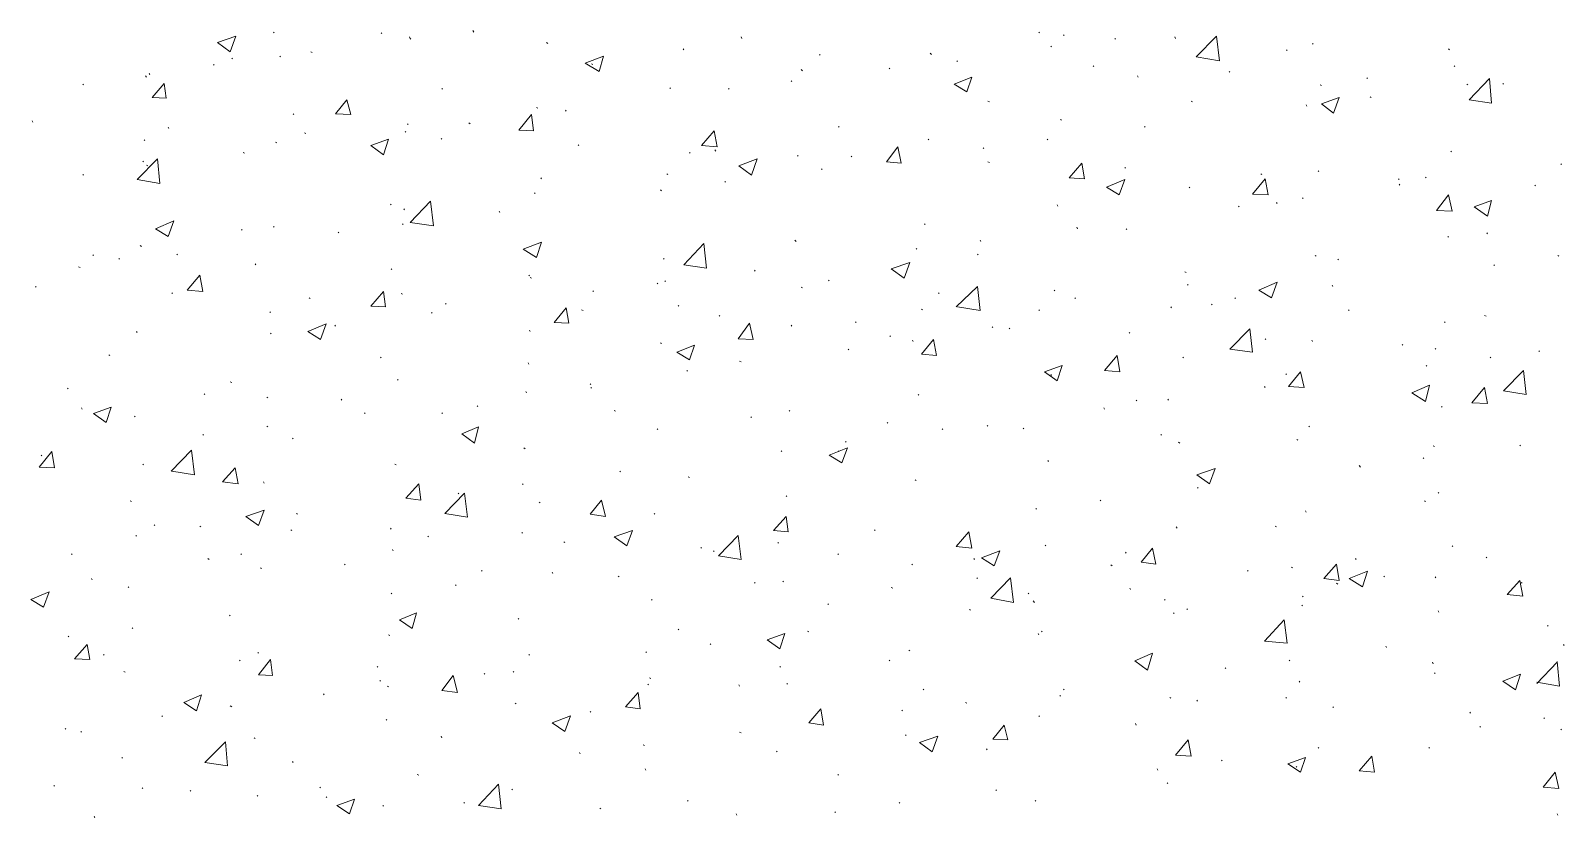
# Model space of a CAD drawing. Header units: millimetres. Extents: x 2928 to 3112, y 1220 to 1280.
# Drawn here: x 2947.483 to 2951.106, y 1258.112 to 1259.972 of the extents above; entities that cross this region are included whole.
import ezdxf

# ---------------------------------------------------------------- set-up
doc = ezdxf.new("R2010")
doc.units = ezdxf.units.MM

msp = doc.modelspace()

# ---------------------------------------------------------------- linework, layer by layer
at = {"color": 92, "linetype": 'Continuous', "lineweight": 13, "true_color": 0x00b800}
for points in [[(2948.05808, 1259.96722), (2948.05641, 1259.96889), (2948.05641, 1259.96889)], [(2948.31308, 1259.96556), (2948.31142, 1259.96722), (2948.31142, 1259.96722)], [(2948.52975, 1259.96889), (2948.52809, 1259.97222), (2948.52809, 1259.97222)], [(2949.86644, 1259.96722), (2949.86477, 1259.96889), (2949.86477, 1259.96889)], [(2949.92477, 1259.96055), (2949.92311, 1259.96222), (2949.92311, 1259.96222)], [(2947.92474, 1259.94389), (2947.96808, 1259.95889), (2947.96808, 1259.95889)], [(2947.92474, 1259.94389), (2947.95475, 1259.92222), (2947.95475, 1259.92222)], [(2947.95475, 1259.92222), (2947.96808, 1259.95889), (2947.96808, 1259.95889)], [(2948.37975, 1259.95389), (2948.37808, 1259.95722), (2948.37808, 1259.95722)], [(2948.38142, 1259.95222), (2948.37975, 1259.95389), (2948.37975, 1259.95389)], [(2948.70476, 1259.94222), (2948.70142, 1259.94389), (2948.70142, 1259.94389)], [(2949.02643, 1259.92722), (2949.02476, 1259.92889), (2949.02476, 1259.92889)], [(2949.1631, 1259.95389), (2949.16143, 1259.95722), (2949.16143, 1259.95722)], [(2949.89477, 1259.93389), (2949.89311, 1259.93555), (2949.89311, 1259.93555)], [(2950.04644, 1259.95222), (2950.04478, 1259.95389), (2950.04478, 1259.95389)], [(2950.18811, 1259.95389), (2950.18644, 1259.95722), (2950.18644, 1259.95722)], [(2950.23644, 1259.91055), (2950.28478, 1259.95889), (2950.28478, 1259.95889)], [(2950.29145, 1259.90055), (2950.28478, 1259.95889), (2950.28478, 1259.95889)], [(2950.45145, 1259.92555), (2950.44978, 1259.92722), (2950.44978, 1259.92722)], [(2950.51312, 1259.94055), (2950.51145, 1259.94222), (2950.51145, 1259.94222)], [(2950.83479, 1259.92722), (2950.83312, 1259.92889), (2950.83312, 1259.92889)], [(2947.91641, 1259.89055), (2947.91474, 1259.89222), (2947.91474, 1259.89222)], [(2947.95975, 1259.90555), (2947.95808, 1259.90722), (2947.95808, 1259.90722)], [(2948.07308, 1259.91055), (2948.07141, 1259.91222), (2948.07141, 1259.91222)], [(2948.14808, 1259.92055), (2948.14475, 1259.92222), (2948.14475, 1259.92222)], [(2948.79309, 1259.89555), (2948.83642, 1259.91222), (2948.83642, 1259.91222)], [(2948.79309, 1259.89555), (2948.82642, 1259.87555), (2948.82642, 1259.87555)], [(2948.81142, 1259.89222), (2948.80809, 1259.89389), (2948.80809, 1259.89389)], [(2948.82642, 1259.87555), (2948.83642, 1259.91222), (2948.83642, 1259.91222)], [(2949.3481, 1259.91389), (2949.34643, 1259.91555), (2949.34643, 1259.91555)], [(2949.61144, 1259.91555), (2949.6081, 1259.91889), (2949.6081, 1259.91889)], [(2949.6731, 1259.89889), (2949.67144, 1259.90055), (2949.67144, 1259.90055)], [(2949.99477, 1259.88722), (2949.99311, 1259.88889), (2949.99311, 1259.88889)], [(2950.23644, 1259.91055), (2950.29145, 1259.90055), (2950.29145, 1259.90055)], [(2950.84812, 1259.88722), (2950.84645, 1259.88889), (2950.84645, 1259.88889)], [(2947.75641, 1259.86222), (2947.75474, 1259.86555), (2947.75474, 1259.86555)], [(2947.76474, 1259.86889), (2947.76308, 1259.87055), (2947.76308, 1259.87055)], [(2949.28143, 1259.85222), (2949.27976, 1259.85389), (2949.27976, 1259.85389)], [(2949.30643, 1259.87722), (2949.3031, 1259.88055), (2949.3031, 1259.88055)], [(2949.5131, 1259.88222), (2949.51143, 1259.88389), (2949.51143, 1259.88389)], [(2949.66477, 1259.84555), (2949.70644, 1259.86222), (2949.70644, 1259.86222)], [(2949.69477, 1259.82722), (2949.70644, 1259.86222), (2949.70644, 1259.86222)], [(2950.09978, 1259.86222), (2950.09811, 1259.86555), (2950.09811, 1259.86555)], [(2950.31645, 1259.87389), (2950.31478, 1259.87555), (2950.31478, 1259.87555)], [(2950.64145, 1259.85889), (2950.63978, 1259.86055), (2950.63978, 1259.86055)], [(2950.88145, 1259.80889), (2950.92979, 1259.85889), (2950.92979, 1259.85889)], [(2950.93479, 1259.80055), (2950.92979, 1259.85889), (2950.92979, 1259.85889)], [(2947.60807, 1259.84389), (2947.60641, 1259.84555), (2947.60641, 1259.84555)], [(2947.76974, 1259.81389), (2947.79808, 1259.84722), (2947.79808, 1259.84722)], [(2947.80308, 1259.81222), (2947.79808, 1259.84722), (2947.79808, 1259.84722)], [(2948.45642, 1259.83389), (2948.45475, 1259.83555), (2948.45475, 1259.83555)], [(2948.99476, 1259.83555), (2948.99309, 1259.83722), (2948.99309, 1259.83722)], [(2949.1331, 1259.83389), (2949.13143, 1259.83555), (2949.13143, 1259.83555)], [(2949.66477, 1259.84555), (2949.69477, 1259.82722), (2949.69477, 1259.82722)], [(2950.53312, 1259.84222), (2950.52978, 1259.84389), (2950.52978, 1259.84389)], [(2950.64978, 1259.81389), (2950.64812, 1259.81555), (2950.64812, 1259.81555)], [(2950.87812, 1259.84389), (2950.87645, 1259.84555), (2950.87645, 1259.84555)], [(2950.96312, 1259.84555), (2950.96146, 1259.84722), (2950.96146, 1259.84722)], [(2947.76974, 1259.81389), (2947.80308, 1259.81222), (2947.80308, 1259.81222)], [(2948.20308, 1259.77555), (2948.22975, 1259.80889), (2948.22975, 1259.80889)], [(2948.23975, 1259.77389), (2948.22975, 1259.80889), (2948.22975, 1259.80889)], [(2948.68142, 1259.78889), (2948.67809, 1259.79055), (2948.67809, 1259.79055)], [(2948.74809, 1259.78222), (2948.74642, 1259.78389), (2948.74642, 1259.78389)], [(2949.7481, 1259.80389), (2949.74477, 1259.80555), (2949.74477, 1259.80555)], [(2950.22811, 1259.80389), (2950.22478, 1259.80555), (2950.22478, 1259.80555)], [(2950.49812, 1259.79389), (2950.49645, 1259.79722), (2950.49645, 1259.79722)], [(2950.53312, 1259.79889), (2950.57478, 1259.81389), (2950.57478, 1259.81389)], [(2950.53312, 1259.79889), (2950.56145, 1259.77722), (2950.56145, 1259.77722)], [(2950.56145, 1259.77722), (2950.57478, 1259.81389), (2950.57478, 1259.81389)], [(2950.88145, 1259.80889), (2950.93479, 1259.80055), (2950.93479, 1259.80055)], [(2947.48807, 1259.75555), (2947.48641, 1259.75889), (2947.48641, 1259.75889)], [(2947.80974, 1259.74055), (2947.80808, 1259.74389), (2947.80808, 1259.74389)], [(2948.10475, 1259.77389), (2948.10308, 1259.77555), (2948.10308, 1259.77555)], [(2948.20308, 1259.77555), (2948.23975, 1259.77389), (2948.23975, 1259.77389)], [(2948.37475, 1259.75055), (2948.37308, 1259.75222), (2948.37308, 1259.75222)], [(2948.52142, 1259.75222), (2948.51809, 1259.75389), (2948.51809, 1259.75389)], [(2948.63642, 1259.73722), (2948.66642, 1259.77389), (2948.66642, 1259.77389)], [(2948.67142, 1259.73555), (2948.66642, 1259.77389), (2948.66642, 1259.77389)], [(2949.3931, 1259.74389), (2949.39143, 1259.74555), (2949.39143, 1259.74555)], [(2949.91811, 1259.76055), (2949.91644, 1259.76222), (2949.91644, 1259.76222)], [(2950.11644, 1259.74389), (2950.11478, 1259.74555), (2950.11478, 1259.74555)], [(2947.75308, 1259.71222), (2947.75141, 1259.71388), (2947.75141, 1259.71388)], [(2948.06475, 1259.70722), (2948.06141, 1259.70888), (2948.06141, 1259.70888)], [(2948.13308, 1259.72888), (2948.12975, 1259.73055), (2948.12975, 1259.73055)], [(2948.28642, 1259.70055), (2948.32808, 1259.71555), (2948.32808, 1259.71555)], [(2948.31642, 1259.67888), (2948.32808, 1259.71555), (2948.32808, 1259.71555)], [(2948.36975, 1259.73222), (2948.36808, 1259.73389), (2948.36808, 1259.73389)], [(2948.45475, 1259.71555), (2948.45309, 1259.71722), (2948.45309, 1259.71722)], [(2948.63642, 1259.73722), (2948.67142, 1259.73555), (2948.67142, 1259.73555)], [(2949.06809, 1259.70055), (2949.0981, 1259.73555), (2949.0981, 1259.73555)], [(2949.10476, 1259.69722), (2949.0981, 1259.73555), (2949.0981, 1259.73555)], [(2949.60477, 1259.71388), (2949.6031, 1259.71555), (2949.6031, 1259.71555)], [(2949.88644, 1259.71388), (2949.88477, 1259.71555), (2949.88477, 1259.71555)], [(2947.98808, 1259.68222), (2947.98475, 1259.68388), (2947.98475, 1259.68388)], [(2948.28642, 1259.70055), (2948.31642, 1259.67888), (2948.31642, 1259.67888)], [(2948.77809, 1259.70055), (2948.77642, 1259.70222), (2948.77642, 1259.70222)], [(2949.04143, 1259.68222), (2949.03976, 1259.68388), (2949.03976, 1259.68388)], [(2949.06809, 1259.70055), (2949.10476, 1259.69722), (2949.10476, 1259.69722)], [(2949.10143, 1259.68722), (2949.09976, 1259.69055), (2949.09976, 1259.69055)], [(2949.29643, 1259.67555), (2949.29476, 1259.67722), (2949.29476, 1259.67722)], [(2949.4231, 1259.67388), (2949.42143, 1259.67555), (2949.42143, 1259.67555)], [(2949.50477, 1259.66222), (2949.53143, 1259.69722), (2949.53143, 1259.69722)], [(2949.53977, 1259.65888), (2949.53143, 1259.69722), (2949.53143, 1259.69722)], [(2949.73477, 1259.69388), (2949.7331, 1259.69555), (2949.7331, 1259.69555)], [(2950.83979, 1259.68555), (2950.83812, 1259.68722), (2950.83812, 1259.68722)], [(2947.73474, 1259.62055), (2947.78308, 1259.66888), (2947.78308, 1259.66888)], [(2947.74974, 1259.66222), (2947.74808, 1259.66388), (2947.74808, 1259.66388)], [(2947.75974, 1259.65222), (2947.75641, 1259.65388), (2947.75641, 1259.65388)], [(2947.78808, 1259.61055), (2947.78308, 1259.66888), (2947.78308, 1259.66888)], [(2948.98809, 1259.63222), (2948.98643, 1259.63388), (2948.98643, 1259.63388)], [(2949.15643, 1259.65222), (2949.19976, 1259.66888), (2949.19976, 1259.66888)], [(2949.15643, 1259.65222), (2949.18643, 1259.63055), (2949.18643, 1259.63055)], [(2949.18643, 1259.63055), (2949.19976, 1259.66888), (2949.19976, 1259.66888)], [(2949.3531, 1259.64388), (2949.35143, 1259.64555), (2949.35143, 1259.64555)], [(2949.50477, 1259.66222), (2949.53977, 1259.65888), (2949.53977, 1259.65888)], [(2949.7481, 1259.66055), (2949.74477, 1259.66222), (2949.74477, 1259.66222)], [(2949.93644, 1259.62388), (2949.96644, 1259.65888), (2949.96644, 1259.65888)], [(2949.97311, 1259.62222), (2949.96644, 1259.65888), (2949.96644, 1259.65888)], [(2950.06978, 1259.64722), (2950.06811, 1259.64888), (2950.06811, 1259.64888)], [(2950.39145, 1259.63222), (2950.38978, 1259.63388), (2950.38978, 1259.63388)], [(2950.52645, 1259.63888), (2950.52478, 1259.64055), (2950.52478, 1259.64055)], [(2951.09979, 1259.65555), (2951.09812, 1259.65722), (2951.09812, 1259.65722)], [(2947.60807, 1259.63055), (2947.60641, 1259.63222), (2947.60641, 1259.63222)], [(2947.73474, 1259.62055), (2947.78808, 1259.61055), (2947.78808, 1259.61055)], [(2948.68976, 1259.62222), (2948.68809, 1259.62388), (2948.68809, 1259.62388)], [(2949.12476, 1259.61388), (2949.1231, 1259.61555), (2949.1231, 1259.61555)], [(2949.93644, 1259.62388), (2949.97311, 1259.62222), (2949.97311, 1259.62222)], [(2950.02477, 1259.60222), (2950.06811, 1259.62055), (2950.06811, 1259.62055)], [(2950.02477, 1259.60222), (2950.05478, 1259.58388), (2950.05478, 1259.58388)], [(2950.05478, 1259.58388), (2950.06811, 1259.62055), (2950.06811, 1259.62055)], [(2950.22144, 1259.60055), (2950.21978, 1259.60222), (2950.21978, 1259.60222)], [(2950.36978, 1259.58555), (2950.39978, 1259.62222), (2950.39978, 1259.62222)], [(2950.40645, 1259.58388), (2950.39978, 1259.62222), (2950.39978, 1259.62222)], [(2950.71645, 1259.62055), (2950.71478, 1259.62222), (2950.71478, 1259.62222)], [(2950.71812, 1259.60722), (2950.71645, 1259.60888), (2950.71645, 1259.60888)], [(2950.77979, 1259.62388), (2950.77812, 1259.62555), (2950.77812, 1259.62555)], [(2951.03812, 1259.60555), (2951.03646, 1259.60722), (2951.03646, 1259.60722)], [(2948.33475, 1259.56055), (2948.33308, 1259.56222), (2948.33308, 1259.56222)], [(2948.37975, 1259.51888), (2948.42809, 1259.56888), (2948.42809, 1259.56888)], [(2948.43475, 1259.51055), (2948.42809, 1259.56888), (2948.42809, 1259.56888)], [(2948.67476, 1259.58722), (2948.67309, 1259.58888), (2948.67309, 1259.58888)], [(2948.97309, 1259.59388), (2948.97143, 1259.59555), (2948.97143, 1259.59555)], [(2950.36978, 1259.58555), (2950.40645, 1259.58388), (2950.40645, 1259.58388)], [(2950.42811, 1259.56388), (2950.42645, 1259.56555), (2950.42645, 1259.56555)], [(2950.48978, 1259.57555), (2950.48811, 1259.57722), (2950.48811, 1259.57722)], [(2950.80479, 1259.54722), (2950.83312, 1259.58388), (2950.83312, 1259.58388)], [(2950.84145, 1259.54555), (2950.83312, 1259.58388), (2950.83312, 1259.58388)], [(2950.89312, 1259.55555), (2950.93479, 1259.57055), (2950.93479, 1259.57055)], [(2950.92479, 1259.53388), (2950.93479, 1259.57055), (2950.93479, 1259.57055)], [(2948.36642, 1259.54888), (2948.36475, 1259.55055), (2948.36475, 1259.55055)], [(2948.59142, 1259.54222), (2948.58975, 1259.54555), (2948.58975, 1259.54555)], [(2949.90977, 1259.55722), (2949.90811, 1259.56055), (2949.90811, 1259.56055)], [(2950.33811, 1259.55555), (2950.33645, 1259.55722), (2950.33645, 1259.55722)], [(2950.80479, 1259.54722), (2950.84145, 1259.54555), (2950.84145, 1259.54555)], [(2950.89312, 1259.55555), (2950.92479, 1259.53388), (2950.92479, 1259.53388)], [(2947.77808, 1259.50388), (2947.82141, 1259.52222), (2947.82141, 1259.52222)], [(2947.77808, 1259.50388), (2947.80808, 1259.48555), (2947.80808, 1259.48555)], [(2947.80808, 1259.48555), (2947.82141, 1259.52222), (2947.82141, 1259.52222)], [(2947.98308, 1259.50055), (2947.98141, 1259.50222), (2947.98141, 1259.50222)], [(2948.05808, 1259.50722), (2948.05641, 1259.50888), (2948.05641, 1259.50888)], [(2948.21142, 1259.49388), (2948.20975, 1259.49555), (2948.20975, 1259.49555)], [(2948.36308, 1259.51388), (2948.36142, 1259.51555), (2948.36142, 1259.51555)], [(2948.37975, 1259.51888), (2948.43475, 1259.51055), (2948.43475, 1259.51055)], [(2949.59644, 1259.51388), (2949.59477, 1259.51555), (2949.59477, 1259.51555)], [(2949.95644, 1259.50388), (2949.95477, 1259.50722), (2949.95477, 1259.50722)], [(2950.07311, 1259.50222), (2950.07144, 1259.50388), (2950.07144, 1259.50388)], [(2950.92479, 1259.49221), (2950.92312, 1259.49388), (2950.92312, 1259.49388)], [(2947.74474, 1259.46221), (2947.74141, 1259.46388), (2947.74141, 1259.46388)], [(2948.64642, 1259.45555), (2948.68976, 1259.47221), (2948.68976, 1259.47221)], [(2948.64642, 1259.45555), (2948.67809, 1259.43555), (2948.67809, 1259.43555)], [(2948.67809, 1259.43555), (2948.68976, 1259.47221), (2948.68976, 1259.47221)], [(2949.02643, 1259.41888), (2949.07309, 1259.46888), (2949.07309, 1259.46888)], [(2949.07976, 1259.41055), (2949.07309, 1259.46888), (2949.07309, 1259.46888)], [(2949.29143, 1259.47388), (2949.2881, 1259.47721), (2949.2881, 1259.47721)], [(2949.57644, 1259.45555), (2949.57477, 1259.45721), (2949.57477, 1259.45721)], [(2949.7281, 1259.47388), (2949.72644, 1259.47721), (2949.72644, 1259.47721)], [(2950.83312, 1259.48388), (2950.83145, 1259.48555), (2950.83145, 1259.48555)], [(2947.63141, 1259.44055), (2947.62974, 1259.44221), (2947.62974, 1259.44221)], [(2947.69307, 1259.43221), (2947.69141, 1259.43388), (2947.69141, 1259.43388)], [(2947.82974, 1259.44221), (2947.82808, 1259.44388), (2947.82808, 1259.44388)], [(2948.01475, 1259.41888), (2948.01308, 1259.42055), (2948.01308, 1259.42055)], [(2948.97976, 1259.43221), (2948.97809, 1259.43388), (2948.97809, 1259.43388)], [(2949.02643, 1259.41888), (2949.07976, 1259.41055), (2949.07976, 1259.41055)], [(2949.51643, 1259.40888), (2949.55977, 1259.42388), (2949.55977, 1259.42388)], [(2949.54643, 1259.38721), (2949.55977, 1259.42388), (2949.55977, 1259.42388)], [(2949.72144, 1259.44221), (2949.71977, 1259.44388), (2949.71977, 1259.44388)], [(2950.51978, 1259.43888), (2950.51812, 1259.44055), (2950.51812, 1259.44055)], [(2950.57312, 1259.43055), (2950.57145, 1259.43221), (2950.57145, 1259.43221)], [(2950.94145, 1259.41721), (2950.93979, 1259.41888), (2950.93979, 1259.41888)], [(2951.09312, 1259.43888), (2951.09146, 1259.44055), (2951.09146, 1259.44055)], [(2947.59974, 1259.41221), (2947.59641, 1259.41388), (2947.59641, 1259.41388)], [(2947.85308, 1259.35888), (2947.88308, 1259.39388), (2947.88308, 1259.39388)], [(2947.88974, 1259.35555), (2947.88308, 1259.39388), (2947.88308, 1259.39388)], [(2948.33642, 1259.40721), (2948.33475, 1259.40888), (2948.33475, 1259.40888)], [(2948.66142, 1259.39221), (2948.65976, 1259.39388), (2948.65976, 1259.39388)], [(2948.66642, 1259.38721), (2948.66309, 1259.38888), (2948.66309, 1259.38888)], [(2948.98309, 1259.37888), (2948.98143, 1259.38055), (2948.98143, 1259.38055)], [(2949.19476, 1259.40388), (2949.1931, 1259.40555), (2949.1931, 1259.40555)], [(2949.36977, 1259.38055), (2949.3681, 1259.38221), (2949.3681, 1259.38221)], [(2949.51643, 1259.40888), (2949.54643, 1259.38721), (2949.54643, 1259.38721)], [(2950.21311, 1259.40055), (2950.20978, 1259.40221), (2950.20978, 1259.40221)], [(2947.49641, 1259.36555), (2947.49474, 1259.36721), (2947.49474, 1259.36721)], [(2947.81808, 1259.35055), (2947.81641, 1259.35221), (2947.81641, 1259.35221)], [(2947.85308, 1259.35888), (2947.88974, 1259.35555), (2947.88974, 1259.35555)], [(2948.28642, 1259.32055), (2948.31642, 1259.35555), (2948.31642, 1259.35555)], [(2948.32142, 1259.31888), (2948.31642, 1259.35555), (2948.31642, 1259.35555)], [(2948.36142, 1259.34888), (2948.35808, 1259.35055), (2948.35808, 1259.35055)], [(2948.81309, 1259.35555), (2948.81142, 1259.35721), (2948.81142, 1259.35721)], [(2948.96476, 1259.37388), (2948.96309, 1259.37555), (2948.96309, 1259.37555)], [(2949.30643, 1259.36388), (2949.3031, 1259.36555), (2949.3031, 1259.36555)], [(2949.62977, 1259.35055), (2949.6281, 1259.35221), (2949.6281, 1259.35221)], [(2949.66977, 1259.31888), (2949.71977, 1259.36721), (2949.71977, 1259.36721)], [(2949.72644, 1259.31055), (2949.71977, 1259.36721), (2949.71977, 1259.36721)], [(2949.90311, 1259.35721), (2949.90144, 1259.35888), (2949.90144, 1259.35888)], [(2950.21811, 1259.37055), (2950.21644, 1259.37221), (2950.21644, 1259.37221)], [(2950.38478, 1259.35888), (2950.42811, 1259.37721), (2950.42811, 1259.37721)], [(2950.38478, 1259.35888), (2950.41478, 1259.34055), (2950.41478, 1259.34055)], [(2950.41478, 1259.34055), (2950.42811, 1259.37721), (2950.42811, 1259.37721)], [(2950.55978, 1259.36721), (2950.55812, 1259.37055), (2950.55812, 1259.37055)], [(2948.14308, 1259.33888), (2948.14141, 1259.34055), (2948.14141, 1259.34055)], [(2948.28642, 1259.32055), (2948.32142, 1259.31888), (2948.32142, 1259.31888)], [(2948.46475, 1259.32555), (2948.46309, 1259.32721), (2948.46309, 1259.32721)], [(2948.71976, 1259.28221), (2948.74809, 1259.31721), (2948.74809, 1259.31721)], [(2948.75476, 1259.28055), (2948.74809, 1259.31721), (2948.74809, 1259.31721)], [(2948.78809, 1259.31055), (2948.78476, 1259.31221), (2948.78476, 1259.31221)], [(2949.01476, 1259.32055), (2949.01309, 1259.32221), (2949.01309, 1259.32221)], [(2949.58977, 1259.31221), (2949.5881, 1259.31388), (2949.5881, 1259.31388)], [(2949.6731, 1259.31888), (2949.72644, 1259.31055), (2949.72644, 1259.31055)], [(2949.86644, 1259.31055), (2949.86477, 1259.31221), (2949.86477, 1259.31221)], [(2949.95144, 1259.33888), (2949.94977, 1259.34055), (2949.94977, 1259.34055)], [(2950.17811, 1259.31721), (2950.17644, 1259.31888), (2950.17644, 1259.31888)], [(2950.27478, 1259.32388), (2950.27311, 1259.32555), (2950.27311, 1259.32555)], [(2950.32978, 1259.33888), (2950.32811, 1259.34055), (2950.32811, 1259.34055)], [(2950.59812, 1259.31055), (2950.59645, 1259.31221), (2950.59645, 1259.31221)], [(2948.04975, 1259.30555), (2948.04808, 1259.30721), (2948.04808, 1259.30721)], [(2948.13808, 1259.26054), (2948.18142, 1259.27888), (2948.18142, 1259.27888)], [(2948.16808, 1259.24221), (2948.18142, 1259.27888), (2948.18142, 1259.27888)], [(2948.20308, 1259.27388), (2948.20142, 1259.27555), (2948.20142, 1259.27555)], [(2948.43142, 1259.30388), (2948.42975, 1259.30555), (2948.42975, 1259.30555)], [(2948.71976, 1259.28221), (2948.75476, 1259.28055), (2948.75476, 1259.28055)], [(2949.11143, 1259.29721), (2949.10976, 1259.29888), (2949.10976, 1259.29888)], [(2949.15476, 1259.24388), (2949.18143, 1259.28055), (2949.18143, 1259.28055)], [(2949.18976, 1259.24221), (2949.18143, 1259.28055), (2949.18143, 1259.28055)], [(2949.28143, 1259.27388), (2949.27976, 1259.27555), (2949.27976, 1259.27555)], [(2949.4331, 1259.28221), (2949.43143, 1259.28388), (2949.43143, 1259.28388)], [(2949.75644, 1259.27055), (2949.75477, 1259.27221), (2949.75477, 1259.27221)], [(2950.82479, 1259.28221), (2950.82312, 1259.28388), (2950.82312, 1259.28388)], [(2950.92145, 1259.29721), (2950.91812, 1259.29888), (2950.91812, 1259.29888)], [(2947.73474, 1259.25888), (2947.73308, 1259.26054), (2947.73308, 1259.26054)], [(2948.05141, 1259.25554), (2948.04975, 1259.25721), (2948.04975, 1259.25721)], [(2948.13808, 1259.26054), (2948.16808, 1259.24221), (2948.16808, 1259.24221)], [(2948.66309, 1259.26054), (2948.66142, 1259.26388), (2948.66142, 1259.26388)], [(2949.15476, 1259.24388), (2949.18976, 1259.24221), (2949.18976, 1259.24221)], [(2949.51477, 1259.24888), (2949.5131, 1259.25054), (2949.5131, 1259.25054)], [(2949.5681, 1259.23721), (2949.56644, 1259.24054), (2949.56644, 1259.24054)], [(2949.5881, 1259.20721), (2949.61644, 1259.24221), (2949.61644, 1259.24221)], [(2949.6231, 1259.20388), (2949.61644, 1259.24221), (2949.61644, 1259.24221)], [(2949.79644, 1259.26721), (2949.79477, 1259.26888), (2949.79477, 1259.26888)], [(2950.07978, 1259.25721), (2950.07811, 1259.25888), (2950.07811, 1259.25888)], [(2950.31645, 1259.21888), (2950.36311, 1259.26721), (2950.36311, 1259.26721)], [(2950.36978, 1259.21221), (2950.36311, 1259.26721), (2950.36311, 1259.26721)], [(2950.40145, 1259.24221), (2950.39978, 1259.24388), (2950.39978, 1259.24388)], [(2950.51145, 1259.23721), (2950.50978, 1259.24054), (2950.50978, 1259.24054)], [(2947.66974, 1259.20388), (2947.66807, 1259.20554), (2947.66807, 1259.20554)], [(2948.31142, 1259.19888), (2948.30975, 1259.20054), (2948.30975, 1259.20054)], [(2948.97309, 1259.23221), (2948.97143, 1259.23388), (2948.97143, 1259.23388)], [(2949.00976, 1259.21221), (2949.05143, 1259.22888), (2949.05143, 1259.22888)], [(2949.00976, 1259.21221), (2949.03976, 1259.19388), (2949.03976, 1259.19388)], [(2949.03976, 1259.19388), (2949.05143, 1259.22888), (2949.05143, 1259.22888)], [(2949.41643, 1259.21721), (2949.41477, 1259.21888), (2949.41477, 1259.21888)], [(2949.5881, 1259.20721), (2949.6231, 1259.20388), (2949.6231, 1259.20388)], [(2950.01977, 1259.16888), (2950.04978, 1259.20388), (2950.04978, 1259.20388)], [(2950.05644, 1259.16554), (2950.04978, 1259.20388), (2950.04978, 1259.20388)], [(2950.20644, 1259.19888), (2950.20478, 1259.20054), (2950.20478, 1259.20054)], [(2950.31645, 1259.21888), (2950.36978, 1259.21221), (2950.36978, 1259.21221)], [(2950.72478, 1259.22888), (2950.72312, 1259.23054), (2950.72312, 1259.23054)], [(2950.80312, 1259.21888), (2950.80145, 1259.22054), (2950.80145, 1259.22054)], [(2950.93312, 1259.19888), (2950.93145, 1259.20054), (2950.93145, 1259.20054)], [(2951.04812, 1259.21388), (2951.04646, 1259.21554), (2951.04646, 1259.21554)], [(2948.65976, 1259.18388), (2948.65809, 1259.18721), (2948.65809, 1259.18721)], [(2949.03476, 1259.16721), (2949.03309, 1259.16888), (2949.03309, 1259.16888)], [(2949.16143, 1259.18888), (2949.1581, 1259.19054), (2949.1581, 1259.19054)], [(2949.87811, 1259.16554), (2949.91977, 1259.18054), (2949.91977, 1259.18054)], [(2949.87811, 1259.16554), (2949.90811, 1259.14388), (2949.90811, 1259.14388)], [(2949.90811, 1259.14388), (2949.91977, 1259.18054), (2949.91977, 1259.18054)], [(2950.01977, 1259.16888), (2950.05644, 1259.16554), (2950.05644, 1259.16554)], [(2950.45478, 1259.13054), (2950.48311, 1259.16554), (2950.48311, 1259.16554)], [(2950.49145, 1259.12888), (2950.48311, 1259.16554), (2950.48311, 1259.16554)], [(2950.78145, 1259.17888), (2950.77979, 1259.18054), (2950.77979, 1259.18054)], [(2950.96312, 1259.12054), (2951.00979, 1259.16888), (2951.00979, 1259.16888)], [(2951.01646, 1259.11221), (2951.00979, 1259.16888), (2951.00979, 1259.16888)], [(2947.57141, 1259.12554), (2947.56974, 1259.12721), (2947.56974, 1259.12721)], [(2947.95808, 1259.14054), (2947.95475, 1259.14221), (2947.95475, 1259.14221)], [(2948.35142, 1259.14554), (2948.34975, 1259.14721), (2948.34975, 1259.14721)], [(2948.80642, 1259.13554), (2948.80476, 1259.13721), (2948.80476, 1259.13721)], [(2948.80809, 1259.12721), (2948.80642, 1259.12888), (2948.80642, 1259.12888)], [(2949.89477, 1259.15721), (2949.89311, 1259.15888), (2949.89311, 1259.15888)], [(2950.39978, 1259.12888), (2950.39811, 1259.13054), (2950.39811, 1259.13054)], [(2950.44978, 1259.15888), (2950.44811, 1259.16054), (2950.44811, 1259.16054)], [(2950.45478, 1259.13054), (2950.49145, 1259.12888), (2950.49145, 1259.12888)], [(2950.74645, 1259.11554), (2950.78812, 1259.13388), (2950.78812, 1259.13388)], [(2950.77812, 1259.09554), (2950.78812, 1259.13388), (2950.78812, 1259.13388)], [(2950.88812, 1259.09221), (2950.91812, 1259.12888), (2950.91812, 1259.12888)], [(2950.92479, 1259.09054), (2950.91812, 1259.12888), (2950.91812, 1259.12888)], [(2947.89474, 1259.11221), (2947.89308, 1259.11388), (2947.89308, 1259.11388)], [(2948.04308, 1259.10388), (2948.04141, 1259.10554), (2948.04141, 1259.10554)], [(2948.21808, 1259.09888), (2948.21642, 1259.10054), (2948.21642, 1259.10054)], [(2948.65476, 1259.11554), (2948.65309, 1259.11888), (2948.65309, 1259.11888)], [(2949.58144, 1259.11054), (2949.57977, 1259.11221), (2949.57977, 1259.11221)], [(2950.09644, 1259.09721), (2950.09478, 1259.09888), (2950.09478, 1259.09888)], [(2950.17144, 1259.09888), (2950.16978, 1259.10054), (2950.16978, 1259.10054)], [(2950.74645, 1259.11554), (2950.77812, 1259.09554), (2950.77812, 1259.09554)], [(2950.88812, 1259.09221), (2950.92479, 1259.09054), (2950.92479, 1259.09054)], [(2950.96312, 1259.12054), (2951.01646, 1259.11221), (2951.01646, 1259.11221)], [(2947.60474, 1259.07721), (2947.60307, 1259.08054), (2947.60307, 1259.08054)], [(2947.63141, 1259.06721), (2947.67307, 1259.08221), (2947.67307, 1259.08221)], [(2947.63141, 1259.06721), (2947.66141, 1259.04554), (2947.66141, 1259.04554)], [(2947.66141, 1259.04554), (2947.67307, 1259.08221), (2947.67307, 1259.08221)], [(2947.72974, 1259.05888), (2947.72808, 1259.06054), (2947.72808, 1259.06054)], [(2948.27308, 1259.06721), (2948.27142, 1259.06888), (2948.27142, 1259.06888)], [(2948.45642, 1259.06721), (2948.45475, 1259.06888), (2948.45475, 1259.06888)], [(2948.53975, 1259.08388), (2948.53809, 1259.08554), (2948.53809, 1259.08554)], [(2948.86476, 1259.07221), (2948.86143, 1259.07388), (2948.86143, 1259.07388)], [(2949.18643, 1259.05721), (2949.18476, 1259.05888), (2949.18476, 1259.05888)], [(2949.27643, 1259.07221), (2949.27476, 1259.07388), (2949.27476, 1259.07388)], [(2950.01977, 1259.07721), (2950.01811, 1259.08054), (2950.01811, 1259.08054)], [(2950.81812, 1259.08221), (2950.81645, 1259.08388), (2950.81645, 1259.08388)], [(2948.04308, 1259.03554), (2948.04141, 1259.03721), (2948.04141, 1259.03721)], [(2948.50142, 1259.01887), (2948.54142, 1259.03554), (2948.54142, 1259.03554)], [(2948.50142, 1259.01887), (2948.53142, 1258.99721), (2948.53142, 1258.99721)], [(2948.53142, 1258.99721), (2948.54142, 1259.03554), (2948.54142, 1259.03554)], [(2948.96476, 1259.02887), (2948.96309, 1259.03054), (2948.96309, 1259.03054)], [(2949.5081, 1259.04388), (2949.50643, 1259.04554), (2949.50643, 1259.04554)], [(2949.6381, 1259.02887), (2949.63644, 1259.03054), (2949.63644, 1259.03054)], [(2949.74477, 1259.03721), (2949.7431, 1259.03888), (2949.7431, 1259.03888)], [(2949.82977, 1259.03054), (2949.82811, 1259.03221), (2949.82811, 1259.03221)], [(2950.50478, 1259.03554), (2950.50312, 1259.03721), (2950.50312, 1259.03721)], [(2947.89141, 1259.01554), (2947.88974, 1259.01721), (2947.88974, 1259.01721)], [(2948.10308, 1259.00721), (2948.10141, 1259.00887), (2948.10141, 1259.00887)], [(2948.65142, 1258.98387), (2948.64809, 1258.98554), (2948.64809, 1258.98554)], [(2949.36977, 1258.96887), (2949.4131, 1258.98554), (2949.4131, 1258.98554)], [(2949.39977, 1258.95054), (2949.4131, 1258.98554), (2949.4131, 1258.98554)], [(2949.40977, 1258.99887), (2949.4081, 1259.00054), (2949.4081, 1259.00054)], [(2950.15478, 1259.01554), (2950.15311, 1259.01721), (2950.15311, 1259.01721)], [(2950.19811, 1258.99721), (2950.19478, 1258.99887), (2950.19478, 1258.99887)], [(2950.47645, 1259.00387), (2950.47478, 1259.00554), (2950.47478, 1259.00554)], [(2950.79979, 1258.98887), (2950.79645, 1258.99054), (2950.79645, 1258.99054)], [(2951.00312, 1258.99054), (2951.00146, 1258.99221), (2951.00146, 1258.99221)], [(2947.50307, 1258.94054), (2947.53307, 1258.97721), (2947.53307, 1258.97721)], [(2947.50974, 1258.96721), (2947.50807, 1258.96887), (2947.50807, 1258.96887)], [(2947.53974, 1258.93887), (2947.53307, 1258.97721), (2947.53307, 1258.97721)], [(2947.74974, 1258.94554), (2947.74808, 1258.94721), (2947.74808, 1258.94721)], [(2947.81474, 1258.93054), (2947.86308, 1258.98054), (2947.86308, 1258.98054)], [(2947.86974, 1258.92221), (2947.86308, 1258.98054), (2947.86308, 1258.98054)], [(2948.34642, 1258.94554), (2948.34308, 1258.94721), (2948.34308, 1258.94721)], [(2949.2581, 1258.97721), (2949.25643, 1258.97887), (2949.25643, 1258.97887)], [(2949.36977, 1258.96887), (2949.39977, 1258.95054), (2949.39977, 1258.95054)], [(2949.3931, 1258.97721), (2949.39143, 1258.97887), (2949.39143, 1258.97887)], [(2949.88811, 1258.95387), (2949.88644, 1258.95554), (2949.88644, 1258.95554)], [(2950.77479, 1258.96054), (2950.77312, 1258.96221), (2950.77312, 1258.96221)], [(2947.50307, 1258.94054), (2947.53974, 1258.93887), (2947.53974, 1258.93887)], [(2947.81641, 1258.93054), (2947.86974, 1258.92221), (2947.86974, 1258.92221)], [(2947.93641, 1258.90554), (2947.96641, 1258.93887), (2947.96641, 1258.93887)], [(2947.97308, 1258.90054), (2947.96641, 1258.93887), (2947.96641, 1258.93887)], [(2948.87643, 1258.92887), (2948.87476, 1258.93054), (2948.87476, 1258.93054)], [(2949.03976, 1258.91554), (2949.03643, 1258.91721), (2949.03643, 1258.91721)], [(2949.57477, 1258.90887), (2949.5731, 1258.91054), (2949.5731, 1258.91054)], [(2950.23811, 1258.92221), (2950.28145, 1258.93721), (2950.28145, 1258.93721)], [(2950.23811, 1258.92221), (2950.26811, 1258.90054), (2950.26811, 1258.90054)], [(2950.26811, 1258.90054), (2950.28145, 1258.93721), (2950.28145, 1258.93721)], [(2950.62478, 1258.94054), (2950.62145, 1258.94387), (2950.62145, 1258.94387)], [(2947.93641, 1258.90554), (2947.97308, 1258.90054), (2947.97308, 1258.90054)], [(2948.03475, 1258.90221), (2948.03308, 1258.90554), (2948.03308, 1258.90554)], [(2948.36975, 1258.86721), (2948.39975, 1258.90054), (2948.39975, 1258.90054)], [(2948.40475, 1258.86221), (2948.39975, 1258.90054), (2948.39975, 1258.90054)], [(2948.46142, 1258.83054), (2948.50809, 1258.87887), (2948.50809, 1258.87887)], [(2948.49475, 1258.87721), (2948.49309, 1258.87887), (2948.49309, 1258.87887)], [(2948.51475, 1258.82221), (2948.50809, 1258.87887), (2948.50809, 1258.87887)], [(2948.64642, 1258.89887), (2948.64476, 1258.90054), (2948.64476, 1258.90054)], [(2950.24144, 1258.89054), (2950.23978, 1258.89221), (2950.23978, 1258.89221)], [(2950.80979, 1258.87887), (2950.80812, 1258.88054), (2950.80812, 1258.88054)], [(2947.72141, 1258.85887), (2947.71808, 1258.86054), (2947.71808, 1258.86054)], [(2947.99141, 1258.82387), (2948.03475, 1258.83887), (2948.03475, 1258.83887)], [(2948.02141, 1258.80221), (2948.03475, 1258.83887), (2948.03475, 1258.83887)], [(2948.36975, 1258.86721), (2948.40475, 1258.86221), (2948.40475, 1258.86221)], [(2948.68642, 1258.85554), (2948.68476, 1258.85721), (2948.68476, 1258.85721)], [(2948.80476, 1258.82887), (2948.83142, 1258.86221), (2948.83142, 1258.86221)], [(2948.84142, 1258.82387), (2948.83142, 1258.86221), (2948.83142, 1258.86221)], [(2949.26976, 1258.87054), (2949.2681, 1258.87221), (2949.2681, 1258.87221)], [(2949.85977, 1258.84054), (2949.85811, 1258.84221), (2949.85811, 1258.84221)], [(2950.01144, 1258.86054), (2950.00977, 1258.86221), (2950.00977, 1258.86221)], [(2950.49645, 1258.83387), (2950.49478, 1258.83721), (2950.49478, 1258.83721)], [(2950.77812, 1258.85887), (2950.77645, 1258.86054), (2950.77645, 1258.86054)], [(2947.77641, 1258.80221), (2947.77474, 1258.80387), (2947.77474, 1258.80387)], [(2947.88474, 1258.79887), (2947.88308, 1258.80054), (2947.88308, 1258.80054)], [(2947.99141, 1258.82387), (2948.02141, 1258.80221), (2948.02141, 1258.80221)], [(2948.11308, 1258.82887), (2948.11141, 1258.83054), (2948.11141, 1258.83054)], [(2948.46142, 1258.83054), (2948.51475, 1258.82221), (2948.51475, 1258.82221)], [(2948.80476, 1258.82887), (2948.84142, 1258.82387), (2948.84142, 1258.82387)], [(2948.95809, 1258.82887), (2948.95643, 1258.83054), (2948.95643, 1258.83054)], [(2949.2381, 1258.79054), (2949.2681, 1258.82387), (2949.2681, 1258.82387)], [(2949.2731, 1258.7872), (2949.2681, 1258.82387), (2949.2681, 1258.82387)], [(2950.42645, 1258.79887), (2950.42311, 1258.80054), (2950.42311, 1258.80054)], [(2947.73308, 1258.7772), (2947.73141, 1258.77887), (2947.73141, 1258.77887)], [(2948.09975, 1258.79054), (2948.09808, 1258.7922), (2948.09808, 1258.7922)], [(2948.33475, 1258.79387), (2948.33308, 1258.79554), (2948.33308, 1258.79554)], [(2948.42309, 1258.77554), (2948.42142, 1258.7772), (2948.42142, 1258.7772)], [(2948.64476, 1258.78387), (2948.64309, 1258.78554), (2948.64309, 1258.78554)], [(2948.86143, 1258.77554), (2948.90476, 1258.79054), (2948.90476, 1258.79054)], [(2948.86143, 1258.77554), (2948.89143, 1258.75387), (2948.89143, 1258.75387)], [(2948.89143, 1258.75387), (2948.90476, 1258.79054), (2948.90476, 1258.79054)], [(2949.1081, 1258.73054), (2949.15476, 1258.77887), (2949.15476, 1258.77887)], [(2949.16143, 1258.7222), (2949.15476, 1258.77887), (2949.15476, 1258.77887)], [(2949.2381, 1258.79054), (2949.2731, 1258.7872), (2949.2731, 1258.7872)], [(2949.4781, 1258.79054), (2949.47643, 1258.7922), (2949.47643, 1258.7922)], [(2949.66977, 1258.7522), (2949.69977, 1258.7872), (2949.69977, 1258.7872)], [(2949.70644, 1258.74887), (2949.69977, 1258.7872), (2949.69977, 1258.7872)], [(2950.19144, 1258.79554), (2950.18978, 1258.79887), (2950.18978, 1258.79887)], [(2947.58141, 1258.73387), (2947.57974, 1258.73554), (2947.57974, 1258.73554)], [(2947.98141, 1258.73387), (2947.97975, 1258.73554), (2947.97975, 1258.73554)], [(2948.33975, 1258.7422), (2948.33808, 1258.74554), (2948.33808, 1258.74554)], [(2948.74476, 1258.7622), (2948.74309, 1258.76387), (2948.74309, 1258.76387)], [(2949.06809, 1258.74887), (2949.06643, 1258.75054), (2949.06643, 1258.75054)], [(2949.0981, 1258.74054), (2949.09643, 1258.7422), (2949.09643, 1258.7422)], [(2949.1081, 1258.73054), (2949.16143, 1258.7222), (2949.16143, 1258.7222)], [(2949.24976, 1258.76054), (2949.2481, 1258.7622), (2949.2481, 1258.7622)], [(2949.39143, 1258.73387), (2949.38977, 1258.73554), (2949.38977, 1258.73554)], [(2949.66977, 1258.7522), (2949.70644, 1258.74887), (2949.70644, 1258.74887)], [(2949.72977, 1258.72554), (2949.7731, 1258.7422), (2949.7731, 1258.7422)], [(2949.75977, 1258.7072), (2949.7731, 1258.7422), (2949.7731, 1258.7422)], [(2949.88144, 1258.75387), (2949.87977, 1258.75554), (2949.87977, 1258.75554)], [(2950.07144, 1258.7372), (2950.06978, 1258.73887), (2950.06978, 1258.73887)], [(2950.10644, 1258.71554), (2950.13311, 1258.74887), (2950.13311, 1258.74887)], [(2950.14144, 1258.71054), (2950.13311, 1258.74887), (2950.13311, 1258.74887)], [(2950.84312, 1258.7522), (2950.84145, 1258.75387), (2950.84145, 1258.75387)], [(2947.90474, 1258.7222), (2947.90141, 1258.72387), (2947.90141, 1258.72387)], [(2948.02808, 1258.70054), (2948.02641, 1258.7022), (2948.02641, 1258.7022)], [(2948.22642, 1258.70887), (2948.22475, 1258.71054), (2948.22475, 1258.71054)], [(2948.54975, 1258.69387), (2948.54809, 1258.69554), (2948.54809, 1258.69554)], [(2948.71642, 1258.68887), (2948.71476, 1258.6922), (2948.71476, 1258.6922)], [(2949.56644, 1258.70887), (2949.56477, 1258.71054), (2949.56477, 1258.71054)], [(2949.7131, 1258.7222), (2949.71144, 1258.72387), (2949.71144, 1258.72387)], [(2949.72977, 1258.72554), (2949.75977, 1258.7072), (2949.75977, 1258.7072)], [(2950.03811, 1258.7072), (2950.03478, 1258.70887), (2950.03478, 1258.70887)], [(2950.10644, 1258.71554), (2950.14144, 1258.71054), (2950.14144, 1258.71054)], [(2950.35978, 1258.69387), (2950.35811, 1258.69554), (2950.35811, 1258.69554)], [(2950.46478, 1258.7022), (2950.46145, 1258.70387), (2950.46145, 1258.70387)], [(2950.53812, 1258.6772), (2950.56812, 1258.71054), (2950.56812, 1258.71054)], [(2950.57478, 1258.6722), (2950.56812, 1258.71054), (2950.56812, 1258.71054)], [(2950.59812, 1258.6772), (2950.64145, 1258.69387), (2950.64145, 1258.69387)], [(2950.61478, 1258.7222), (2950.61312, 1258.72387), (2950.61312, 1258.72387)], [(2950.62978, 1258.6572), (2950.64145, 1258.69387), (2950.64145, 1258.69387)], [(2950.92312, 1258.72554), (2950.92145, 1258.7272), (2950.92145, 1258.7272)], [(2947.62807, 1258.67387), (2947.62641, 1258.6772), (2947.62641, 1258.6772)], [(2947.71474, 1258.65554), (2947.71308, 1258.6572), (2947.71308, 1258.6572)], [(2948.48809, 1258.66054), (2948.48642, 1258.6622), (2948.48642, 1258.6622)], [(2948.87309, 1258.68054), (2948.87143, 1258.6822), (2948.87143, 1258.6822)], [(2949.19476, 1258.66554), (2949.1931, 1258.6672), (2949.1931, 1258.6672)], [(2949.26143, 1258.66887), (2949.25976, 1258.67054), (2949.25976, 1258.67054)], [(2949.51977, 1258.65387), (2949.51643, 1258.65554), (2949.51643, 1258.65554)], [(2949.71977, 1258.6772), (2949.7181, 1258.67887), (2949.7181, 1258.67887)], [(2949.75144, 1258.63054), (2949.79811, 1258.67887), (2949.79811, 1258.67887)], [(2949.80477, 1258.62054), (2949.79811, 1258.67887), (2949.79811, 1258.67887)], [(2950.53812, 1258.6772), (2950.57478, 1258.6722), (2950.57478, 1258.6722)], [(2950.57145, 1258.66387), (2950.56812, 1258.66554), (2950.56812, 1258.66554)], [(2950.59812, 1258.6772), (2950.62978, 1258.6572), (2950.62978, 1258.6572)], [(2950.68145, 1258.68054), (2950.67978, 1258.6822), (2950.67978, 1258.6822)], [(2950.80312, 1258.67887), (2950.80145, 1258.68054), (2950.80145, 1258.68054)], [(2950.97146, 1258.63887), (2951.00146, 1258.6722), (2951.00146, 1258.6722)], [(2951.00812, 1258.63554), (2951.00146, 1258.6722), (2951.00146, 1258.6722)], [(2951.00646, 1258.66554), (2951.00479, 1258.6672), (2951.00479, 1258.6672)], [(2947.48307, 1258.6272), (2947.52641, 1258.64554), (2947.52641, 1258.64554)], [(2947.48307, 1258.6272), (2947.51307, 1258.60887), (2947.51307, 1258.60887)], [(2947.51307, 1258.60887), (2947.52641, 1258.64554), (2947.52641, 1258.64554)], [(2948.33642, 1258.64054), (2948.33475, 1258.6422), (2948.33475, 1258.6422)], [(2948.95143, 1258.62554), (2948.94976, 1258.6272), (2948.94976, 1258.6272)], [(2949.75144, 1258.63054), (2949.80477, 1258.62054), (2949.80477, 1258.62054)], [(2949.84144, 1258.64054), (2949.83977, 1258.6422), (2949.83977, 1258.6422)], [(2949.85477, 1258.62054), (2949.85144, 1258.62387), (2949.85144, 1258.62387)], [(2950.08144, 1258.65054), (2950.07978, 1258.65387), (2950.07978, 1258.65387)], [(2950.16311, 1258.62554), (2950.16144, 1258.6272), (2950.16144, 1258.6272)], [(2950.48978, 1258.63387), (2950.48811, 1258.63554), (2950.48811, 1258.63554)], [(2950.97146, 1258.63887), (2951.00812, 1258.63554), (2951.00812, 1258.63554)], [(2947.95475, 1258.58887), (2947.95308, 1258.59054), (2947.95308, 1258.59054)], [(2948.35475, 1258.57887), (2948.39475, 1258.59554), (2948.39475, 1258.59554)], [(2948.38475, 1258.55887), (2948.39475, 1258.59554), (2948.39475, 1258.59554)], [(2949.3681, 1258.61554), (2949.36643, 1258.6172), (2949.36643, 1258.6172)], [(2949.7031, 1258.6022), (2949.70144, 1258.60387), (2949.70144, 1258.60387)], [(2950.18478, 1258.59387), (2950.18311, 1258.59554), (2950.18311, 1258.59554)], [(2950.21644, 1258.60387), (2950.21478, 1258.60554), (2950.21478, 1258.60554)], [(2950.48811, 1258.6122), (2950.48645, 1258.61387), (2950.48645, 1258.61387)], [(2950.80979, 1258.5972), (2950.80812, 1258.60054), (2950.80812, 1258.60054)], [(2947.72474, 1258.55887), (2947.72308, 1258.56053), (2947.72308, 1258.56053)], [(2948.35475, 1258.57887), (2948.38475, 1258.55887), (2948.38475, 1258.55887)], [(2948.63642, 1258.58054), (2948.63476, 1258.5822), (2948.63476, 1258.5822)], [(2949.01476, 1258.55553), (2949.01309, 1258.5572), (2949.01309, 1258.5572)], [(2949.2231, 1258.5322), (2949.26476, 1258.5472), (2949.26476, 1258.5472)], [(2949.2531, 1258.51053), (2949.26476, 1258.5472), (2949.26476, 1258.5472)], [(2949.32143, 1258.55053), (2949.3181, 1258.5522), (2949.3181, 1258.5522)], [(2949.86477, 1258.54387), (2949.86311, 1258.5472), (2949.86311, 1258.5472)], [(2949.87311, 1258.55053), (2949.87144, 1258.5522), (2949.87144, 1258.5522)], [(2950.39811, 1258.52887), (2950.44478, 1258.57887), (2950.44478, 1258.57887)], [(2950.45145, 1258.52387), (2950.44478, 1258.57887), (2950.44478, 1258.57887)], [(2951.06812, 1258.56387), (2951.06646, 1258.56554), (2951.06646, 1258.56554)], [(2947.57307, 1258.53887), (2947.57141, 1258.54053), (2947.57141, 1258.54053)], [(2947.58641, 1258.4872), (2947.61641, 1258.52053), (2947.61641, 1258.52053)], [(2947.62307, 1258.48553), (2947.61641, 1258.52053), (2947.61641, 1258.52053)], [(2948.33142, 1258.5422), (2948.32808, 1258.54387), (2948.32808, 1258.54387)], [(2949.08976, 1258.52053), (2949.08809, 1258.5222), (2949.08809, 1258.5222)], [(2949.2231, 1258.5322), (2949.2531, 1258.51053), (2949.2531, 1258.51053)], [(2950.39811, 1258.52887), (2950.45145, 1258.52387), (2950.45145, 1258.52387)], [(2950.68645, 1258.51387), (2950.68478, 1258.5172), (2950.68478, 1258.5172)], [(2951.10646, 1258.51887), (2951.10479, 1258.52053), (2951.10479, 1258.52053)], [(2947.58641, 1258.4872), (2947.62307, 1258.48553), (2947.62307, 1258.48553)], [(2947.65641, 1258.49553), (2947.65474, 1258.4972), (2947.65474, 1258.4972)], [(2947.97808, 1258.4822), (2947.97641, 1258.48387), (2947.97641, 1258.48387)], [(2948.02141, 1258.50053), (2948.01975, 1258.5022), (2948.01975, 1258.5022)], [(2948.02141, 1258.44887), (2948.04975, 1258.48553), (2948.04975, 1258.48553)], [(2948.05475, 1258.4472), (2948.04975, 1258.48553), (2948.04975, 1258.48553)], [(2948.66142, 1258.49553), (2948.65976, 1258.4972), (2948.65976, 1258.4972)], [(2948.93809, 1258.5022), (2948.93643, 1258.50387), (2948.93643, 1258.50387)], [(2949.5131, 1258.4822), (2949.51143, 1258.48387), (2949.51143, 1258.48387)], [(2949.55977, 1258.50553), (2949.5581, 1258.5072), (2949.5581, 1258.5072)], [(2950.09144, 1258.4822), (2950.13311, 1258.50053), (2950.13311, 1258.50053)], [(2950.09144, 1258.4822), (2950.12144, 1258.46053), (2950.12144, 1258.46053)], [(2950.12144, 1258.46053), (2950.13311, 1258.50053), (2950.13311, 1258.50053)], [(2950.45811, 1258.4822), (2950.45645, 1258.48387), (2950.45645, 1258.48387)], [(2950.79645, 1258.47553), (2950.79479, 1258.47887), (2950.79479, 1258.47887)], [(2951.04146, 1258.42887), (2951.08979, 1258.47887), (2951.08979, 1258.47887)], [(2951.09479, 1258.4222), (2951.08979, 1258.48053), (2951.08979, 1258.48053)], [(2947.70641, 1258.45553), (2947.70308, 1258.4572), (2947.70308, 1258.4572)], [(2948.02141, 1258.44887), (2948.05475, 1258.4472), (2948.05475, 1258.4472)], [(2948.30308, 1258.4672), (2948.30142, 1258.46887), (2948.30142, 1258.46887)], [(2948.45475, 1258.4122), (2948.48142, 1258.4472), (2948.48142, 1258.4472)], [(2948.49142, 1258.4072), (2948.48142, 1258.4472), (2948.48142, 1258.4472)], [(2948.55642, 1258.45053), (2948.55475, 1258.4522), (2948.55475, 1258.4522)], [(2948.62475, 1258.45553), (2948.62309, 1258.4572), (2948.62309, 1258.4572)], [(2948.94809, 1258.44053), (2948.94476, 1258.4422), (2948.94476, 1258.4422)], [(2949.25476, 1258.4672), (2949.2531, 1258.46887), (2949.2531, 1258.46887)], [(2950.30645, 1258.46387), (2950.30478, 1258.46553), (2950.30478, 1258.46553)], [(2950.80145, 1258.4522), (2950.79979, 1258.45387), (2950.79979, 1258.45387)], [(2950.96146, 1258.43387), (2951.00312, 1258.45053), (2951.00312, 1258.45053)], [(2950.99146, 1258.41387), (2951.00312, 1258.45053), (2951.00312, 1258.45053)], [(2947.84474, 1258.38387), (2947.88641, 1258.4022), (2947.88641, 1258.4022)], [(2947.87474, 1258.36387), (2947.88641, 1258.4022), (2947.88641, 1258.4022)], [(2948.17642, 1258.4022), (2948.17475, 1258.40387), (2948.17475, 1258.40387)], [(2948.30975, 1258.43387), (2948.30808, 1258.43553), (2948.30808, 1258.43553)], [(2948.32808, 1258.42053), (2948.32642, 1258.4222), (2948.32642, 1258.4222)], [(2948.45475, 1258.4122), (2948.49142, 1258.4072), (2948.49142, 1258.4072)], [(2948.88809, 1258.37387), (2948.91809, 1258.4072), (2948.91809, 1258.4072)], [(2948.92309, 1258.36887), (2948.91809, 1258.4072), (2948.91809, 1258.4072)], [(2948.94309, 1258.42553), (2948.94143, 1258.4272), (2948.94143, 1258.4272)], [(2949.1581, 1258.4222), (2949.15643, 1258.42553), (2949.15643, 1258.42553)], [(2949.27143, 1258.4272), (2949.26976, 1258.42887), (2949.26976, 1258.42887)], [(2949.5931, 1258.41387), (2949.59144, 1258.41553), (2949.59144, 1258.41553)], [(2949.92477, 1258.41387), (2949.92311, 1258.41553), (2949.92311, 1258.41553)], [(2950.48145, 1258.4322), (2950.47978, 1258.43387), (2950.47978, 1258.43387)], [(2950.96146, 1258.43387), (2950.99146, 1258.41387), (2950.99146, 1258.41387)], [(2951.04146, 1258.4322), (2951.09479, 1258.4222), (2951.09479, 1258.4222)], [(2947.84474, 1258.38387), (2947.87474, 1258.36387), (2947.87474, 1258.36387)], [(2947.95808, 1258.37387), (2947.95475, 1258.37553), (2947.95475, 1258.37553)], [(2948.62976, 1258.38053), (2948.62809, 1258.3822), (2948.62809, 1258.3822)], [(2948.88809, 1258.37387), (2948.92309, 1258.36887), (2948.92309, 1258.36887)], [(2949.32143, 1258.33553), (2949.34977, 1258.36887), (2949.34977, 1258.36887)], [(2949.35643, 1258.33053), (2949.34977, 1258.36887), (2949.34977, 1258.36887)], [(2949.5431, 1258.36387), (2949.54143, 1258.36553), (2949.54143, 1258.36553)], [(2949.69477, 1258.3822), (2949.69144, 1258.38387), (2949.69144, 1258.38387)], [(2949.91644, 1258.39887), (2949.91477, 1258.40053), (2949.91477, 1258.40053)], [(2950.17644, 1258.39387), (2950.17478, 1258.39553), (2950.17478, 1258.39553)], [(2950.23978, 1258.3872), (2950.23811, 1258.38887), (2950.23811, 1258.38887)], [(2950.44978, 1258.39387), (2950.44811, 1258.39553), (2950.44811, 1258.39553)], [(2950.56145, 1258.3722), (2950.55978, 1258.37387), (2950.55978, 1258.37387)], [(2947.79474, 1258.35053), (2947.79308, 1258.3522), (2947.79308, 1258.3522)], [(2948.32475, 1258.3422), (2948.32308, 1258.34387), (2948.32308, 1258.34387)], [(2948.71476, 1258.33553), (2948.75809, 1258.3522), (2948.75809, 1258.3522)], [(2948.71476, 1258.33553), (2948.74476, 1258.31553), (2948.74476, 1258.31553)], [(2948.74476, 1258.31553), (2948.75809, 1258.3522), (2948.75809, 1258.3522)], [(2948.80642, 1258.36053), (2948.80476, 1258.3622), (2948.80476, 1258.3622)], [(2949.32143, 1258.33553), (2949.35643, 1258.33053), (2949.35643, 1258.33053)], [(2949.75644, 1258.2972), (2949.7831, 1258.33053), (2949.7831, 1258.33053)], [(2949.79144, 1258.29553), (2949.7831, 1258.33053), (2949.7831, 1258.33053)], [(2949.86644, 1258.35053), (2949.86477, 1258.3522), (2949.86477, 1258.3522)], [(2950.09478, 1258.33053), (2950.09311, 1258.33387), (2950.09311, 1258.33387)], [(2950.88479, 1258.35887), (2950.88312, 1258.36053), (2950.88312, 1258.36053)], [(2951.05979, 1258.34553), (2951.05812, 1258.3472), (2951.05812, 1258.3472)], [(2947.56641, 1258.32053), (2947.56474, 1258.3222), (2947.56474, 1258.3222)], [(2947.60307, 1258.31386), (2947.60141, 1258.31553), (2947.60141, 1258.31553)], [(2948.01308, 1258.29886), (2948.01141, 1258.30053), (2948.01141, 1258.30053)], [(2948.45475, 1258.30053), (2948.45309, 1258.30386), (2948.45309, 1258.30386)], [(2949.16143, 1258.3122), (2949.1581, 1258.31386), (2949.1581, 1258.31386)], [(2949.55143, 1258.30553), (2949.54977, 1258.3072), (2949.54977, 1258.3072)], [(2949.5831, 1258.28886), (2949.62644, 1258.30386), (2949.62644, 1258.30386)], [(2949.6131, 1258.2672), (2949.62644, 1258.30386), (2949.62644, 1258.30386)], [(2949.75644, 1258.2972), (2949.79144, 1258.29553), (2949.79144, 1258.29553)], [(2950.18811, 1258.25886), (2950.21811, 1258.29553), (2950.21811, 1258.29553)], [(2950.22478, 1258.2572), (2950.21811, 1258.29553), (2950.21811, 1258.29553)], [(2950.90812, 1258.32553), (2950.90645, 1258.3272), (2950.90645, 1258.3272)], [(2951.09979, 1258.31886), (2951.09812, 1258.32053), (2951.09812, 1258.32053)], [(2947.89474, 1258.2422), (2947.94308, 1258.29053), (2947.94308, 1258.29053)], [(2947.94808, 1258.23386), (2947.94308, 1258.29053), (2947.94308, 1258.29053)], [(2948.78142, 1258.2622), (2948.77976, 1258.26553), (2948.77976, 1258.26553)], [(2948.93309, 1258.2822), (2948.92976, 1258.28386), (2948.92976, 1258.28386)], [(2949.24643, 1258.2672), (2949.24476, 1258.26886), (2949.24476, 1258.26886)], [(2949.5831, 1258.28886), (2949.6131, 1258.2672), (2949.6131, 1258.2672)], [(2949.7431, 1258.2722), (2949.74144, 1258.27386), (2949.74144, 1258.27386)], [(2950.18811, 1258.25886), (2950.22478, 1258.2572), (2950.22478, 1258.2572)], [(2950.52645, 1258.27553), (2950.52478, 1258.2772), (2950.52478, 1258.2772)], [(2950.62145, 1258.2222), (2950.65145, 1258.2572), (2950.65145, 1258.2572)], [(2950.65812, 1258.21886), (2950.65145, 1258.2572), (2950.65145, 1258.2572)], [(2950.78812, 1258.27553), (2950.78645, 1258.2772), (2950.78645, 1258.2772)], [(2947.69974, 1258.2522), (2947.69808, 1258.25386), (2947.69808, 1258.25386)], [(2947.89474, 1258.2422), (2947.94808, 1258.23386), (2947.94808, 1258.23386)], [(2948.10308, 1258.2422), (2948.10141, 1258.24386), (2948.10141, 1258.24386)], [(2948.93643, 1258.22386), (2948.93476, 1258.2272), (2948.93476, 1258.2272)], [(2950.14644, 1258.22386), (2950.14478, 1258.2272), (2950.14478, 1258.2272)], [(2950.29811, 1258.24553), (2950.29645, 1258.2472), (2950.29645, 1258.2472)], [(2950.45311, 1258.23886), (2950.49478, 1258.25386), (2950.49478, 1258.25386)], [(2950.45311, 1258.23886), (2950.48311, 1258.21886), (2950.48311, 1258.21886)], [(2950.47478, 1258.23053), (2950.47311, 1258.2322), (2950.47311, 1258.2322)], [(2950.48311, 1258.21886), (2950.49478, 1258.25386), (2950.49478, 1258.25386)], [(2950.62145, 1258.2222), (2950.65812, 1258.21886), (2950.65812, 1258.21886)], [(2947.53974, 1258.18553), (2947.53807, 1258.1872), (2947.53807, 1258.1872)], [(2948.39975, 1258.2122), (2948.39642, 1258.21386), (2948.39642, 1258.21386)], [(2948.54142, 1258.14053), (2948.58809, 1258.19053), (2948.58809, 1258.19053)], [(2948.59475, 1258.1322), (2948.58809, 1258.19053), (2948.58809, 1258.19053)], [(2949.39143, 1258.2122), (2949.38977, 1258.21386), (2949.38977, 1258.21386)], [(2950.16978, 1258.1922), (2950.16811, 1258.19386), (2950.16811, 1258.19386)], [(2951.05646, 1258.18386), (2951.08479, 1258.21886), (2951.08479, 1258.21886)], [(2951.09312, 1258.18053), (2951.08479, 1258.21886), (2951.08479, 1258.21886)], [(2947.74808, 1258.18053), (2947.74641, 1258.1822), (2947.74641, 1258.1822)], [(2947.86141, 1258.17386), (2947.85974, 1258.17553), (2947.85974, 1258.17553)], [(2948.01975, 1258.1622), (2948.01808, 1258.16386), (2948.01808, 1258.16386)], [(2948.16808, 1258.1822), (2948.16642, 1258.18386), (2948.16642, 1258.18386)], [(2948.18308, 1258.15886), (2948.18142, 1258.16053), (2948.18142, 1258.16053)], [(2948.20642, 1258.14053), (2948.24808, 1258.15553), (2948.24808, 1258.15553)], [(2948.23642, 1258.12053), (2948.24808, 1258.15553), (2948.24808, 1258.15553)], [(2948.62142, 1258.1772), (2948.61975, 1258.17886), (2948.61975, 1258.17886)], [(2949.03643, 1258.15053), (2949.03476, 1258.1522), (2949.03476, 1258.1522)], [(2949.76477, 1258.17553), (2949.7631, 1258.1772), (2949.7631, 1258.1772)], [(2949.85811, 1258.15053), (2949.85644, 1258.1522), (2949.85644, 1258.1522)], [(2951.05646, 1258.18386), (2951.09312, 1258.18053), (2951.09312, 1258.18053)], [(2947.63474, 1258.1122), (2947.63307, 1258.11386), (2947.63307, 1258.11386)], [(2948.20642, 1258.14053), (2948.23642, 1258.12053), (2948.23642, 1258.12053)], [(2948.31642, 1258.13886), (2948.31475, 1258.14053), (2948.31475, 1258.14053)], [(2948.50809, 1258.14553), (2948.50642, 1258.1472), (2948.50642, 1258.1472)], [(2948.54142, 1258.14053), (2948.59475, 1258.1322), (2948.59475, 1258.1322)], [(2948.82976, 1258.1322), (2948.82809, 1258.13386), (2948.82809, 1258.13386)], [(2949.15143, 1258.1172), (2949.14976, 1258.12053), (2949.14976, 1258.12053)], [(2949.38477, 1258.12386), (2949.3831, 1258.12553), (2949.3831, 1258.12553)], [(2949.53643, 1258.14553), (2949.53477, 1258.1472), (2949.53477, 1258.1472)], [(2951.09146, 1258.1172), (2951.08979, 1258.12053), (2951.08979, 1258.12053)]]:
    msp.add_lwpolyline(points, dxfattribs=at)

doc.saveas('drawing.dxf')
